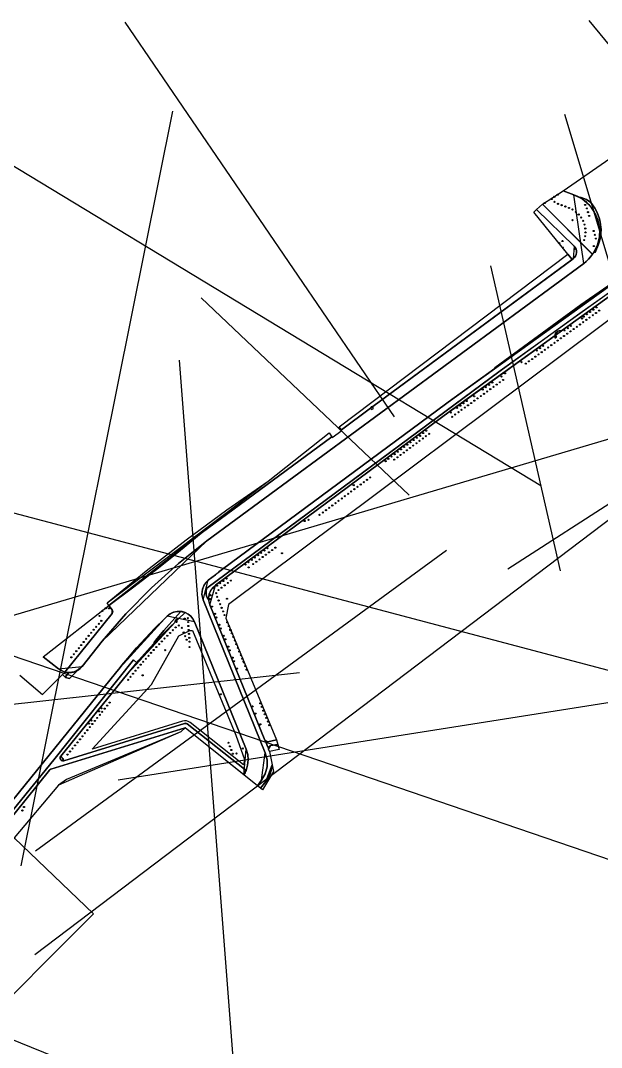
# Model space of a CAD drawing. Header units: metres. Extents: x 13966 to 15478, y -1639 to -430.
# Drawn here: x 14176.8 to 14383.4, y -1444.9 to -1079.5 of the extents above; entities that cross this region are included whole.
import ezdxf

# ---------------------------------------------------------------- set-up
doc = ezdxf.new("R2010")
doc.units = ezdxf.units.M
for name, color, linetype in [('BOUNDARY', 7, 'Continuous'), ('CURB', 7, 'Continuous'), ('ELECTR_CABLE', 7, 'Continuous'), ('GAS', 7, 'Continuous'), ('GRASS', 7, 'Continuous'), ('HEAT', 7, 'Continuous'), ('OVERHEAD_POWER_LINE', 7, 'Continuous'), ('ROAD', 7, 'Continuous'), ('SEWER', 7, 'Continuous'), ('SIDEWALK_PATH', 7, 'Continuous'), ('WATER_PIPELINE', 7, 'Continuous')]:
    doc.layers.add(name, color=color, linetype=linetype)

# ---------------------------------------------------------------- blocks, each defined once
blk = doc.blocks.new('ПУЗЫРЕПЛОДНИК_TINY_WINE_GOLD')
blk.add_circle((0, 0), 0.2)
blk = doc.blocks.new('ЛАПЧАТКА_GOLDFINGER')
blk.add_circle((0, 0), 0.2)
blk = doc.blocks.new('ИВА_БУЛЛАТА')
blk.add_circle((0, 0), 0.2)
blk = doc.blocks.new('СПИРЕЯ_GREFSHEIM')
blk.add_circle((0, 0), 0.2)
blk = doc.blocks.new('ПУЗЫРЕПЛОДНИК_LADY_IN_RED')
blk.add_circle((0, 0), 0.2)
blk = doc.blocks.new('КЛЕН_PRINCETON_GOLD')
blk.add_circle((0, 0), 0.2)
blk = doc.blocks.new('КЛЕН_CRIMSON_SENTRY')
blk.add_circle((0, 0), 0.2)
blk = doc.blocks.new('КЛЕН_ГИННАЛА')
blk.add_circle((0, 0), 0.2)

msp = doc.modelspace()

# ---------------------------------------------------------------- linework, layer by layer
at = {"layer": 'BOUNDARY'}
for points in [[(14176.49, -1312.41), (14184.57, -1319.31), (14192.53, -1311.31), (14190.24, -1310.16), (14184.83, -1305.81), (14208.19, -1287.6), (14207.63, -1286.61), (14264.84, -1243.37), (14286.49, -1226.17), (14287.65, -1227.77), (14291.05, -1225.3), (14290.15, -1224.05), (14371.42, -1162.56), (14359.3, -1147.59), (14360.24, -1146.74), (14362.4, -1144.83), (14369.74, -1140.02), (14389.41, -1126.41)], [(14395.94, -1178.55), (14250.71, -1287.29), (14249.79, -1292.13), (14267.87, -1335.43), (14268.82, -1338.86), (14265.3, -1339.5), (14266.7, -1346.64), (14262.89, -1353.2), (14235.31, -1331.07), (14233.84, -1332.57), (14190.27, -1351.47), (14174.49, -1370.32), (14202.71, -1397.32), (14159.13, -1440.9), (14155.11, -1444.17), (14131.51, -1466.12)]]:
    msp.add_lwpolyline(points, dxfattribs=at)
at = {"layer": 'CURB'}
for points in [[(14184.83, -1305.81), (14190.24, -1310.16), (14198.67, -1309.25), (14205.86, -1300.31), (14243.05, -1264.65), (14377.09, -1165.86), (14373.62, -1141.45), (14369.74, -1140.02)], [(14360.24, -1146.73), (14373.66, -1159.7), (14373.35, -1164.27), (14290.88, -1225.06)], [(14362.4, -1144.83), (14380.26, -1162.67)], [(14261.05, -1351.72), (14262.52, -1349.77), (14263.81, -1339.99), (14241.73, -1285.54), (14243.56, -1278.58), (14248.61, -1274.71), (14327.93, -1215.98), (14328.92, -1215.26), (14408.8, -1157.6), (14416.57, -1158.23), (14488.32, -1230.38)], [(14267.87, -1335.43), (14264.75, -1336.11), (14263.61, -1335.51), (14244.1, -1287.4), (14246.09, -1280.32), (14329.72, -1218.39), (14330.67, -1217.69), (14366.89, -1191.55), (14369.18, -1189.89), (14394.69, -1171.48), (14397.07, -1170.45), (14416.53, -1166.71), (14419.54, -1166.13), (14423.64, -1165.34)], [(14287.49, -1227.55), (14240.98, -1261.83), (14208.19, -1287.6)], [(14242.36, -1279.87), (14241.85, -1280.74), (14241.48, -1281.76), (14241.38, -1282.2), (14241.32, -1282.68), (14241.29, -1283.47), (14241.36, -1284.38), (14241.59, -1284.92)], [(14192.53, -1311.31), (14209.34, -1290.39), (14209.37, -1289.16), (14208.19, -1287.6)], [(14229.47, -1290.89), (14230.47, -1290.22), (14231.61, -1289.86), (14232.83, -1289.68), (14233.84, -1289.68), (14235.37, -1290.12)], [(14235.37, -1290.12), (14232.98, -1292.34), (14231.76, -1293.49), (14214.89, -1311.83), (14191.07, -1341.26), (14192.14, -1342.85), (14235.12, -1329.56), (14236.03, -1329.73), (14256.97, -1346.31)], [(14227.95, -1292.31), (14212.17, -1309.62)], [(14256.18, -1347.81), (14257.02, -1338.67), (14238.66, -1293.42), (14228.94, -1291.35), (14227.95, -1292.31)], [(14210.53, -1311.65), (14156.72, -1378.14), (14156.4, -1378.62), (14149.66, -1391.28), (14149.35, -1391.75), (14091.35, -1463.47), (14091.01, -1463.97)], [(14195.01, -1311.4), (14195.98, -1311.15), (14196.59, -1310.9), (14197.38, -1310.44), (14197.95, -1310), (14198.31, -1309.66), (14198.81, -1309.08)], [(14235.31, -1331.07), (14187.6, -1345.82), (14187.12, -1346.15), (14157.62, -1382.6), (14157.2, -1383.27), (14153.91, -1390.72), (14153.5, -1391.39), (14122.45, -1429.79), (14122.6, -1431.2), (14124.5, -1432.71)], [(14265.31, -1339.5), (14265.02, -1338.87), (14265.75, -1337.47), (14268.31, -1337.01)], [(14262.12, -1352.58), (14264.01, -1350.25), (14266.24, -1344.26)], [(14174.49, -1370.32), (14202.71, -1397.32)]]:
    msp.add_lwpolyline(points, dxfattribs=at)
at = {"layer": 'ELECTR_CABLE'}
for p, q in [((14143.68, -1300.06), (14454.79, -1207.93)), ((14538.85, -1351.14), (14156.17, -1249.94)), ((14211.46, -1349.68), (14510.05, -1302.37))]:
    msp.add_line(p, q, dxfattribs=at)
at = {"layer": 'GAS'}
for p, q in [((14213.89, -1080.05), (14309.71, -1220.46)), ((14378.96, -1079.46), (14616.6, -1369.15)), ((14370.31, -1112.78), (14399.07, -1209.19))]:
    msp.add_line(p, q, dxfattribs=at)
at = {"layer": 'GRASS'}
for points in [[(14380.24, -1162.65), (14362.4, -1144.83), (14369.74, -1140.02), (14373.62, -1141.45), (14376.5, -1142.9), (14378.93, -1144.94), (14380.85, -1147.48), (14382.15, -1150.42), (14382.75, -1153.58), (14382.62, -1156.76), (14381.77, -1159.82)], [(14359.3, -1147.59), (14360.24, -1146.73), (14373.66, -1159.7), (14374.08, -1160.2), (14374.37, -1160.77), (14374.54, -1161.4), (14374.57, -1162.05), (14374.45, -1162.7), (14374.2, -1163.29), (14373.83, -1163.82), (14373.35, -1164.27), (14373, -1164.53)], [(14190.24, -1310.16), (14184.83, -1305.81), (14208.19, -1287.6), (14209.37, -1289.16), (14209.52, -1289.46), (14209.57, -1289.78), (14209.51, -1290.1), (14209.34, -1290.39), (14192.53, -1311.31), (14191.91, -1311.11), (14191.32, -1310.86), (14190.76, -1310.54)], [(14192.14, -1342.85), (14191.82, -1342.89), (14191.52, -1342.84), (14191.24, -1342.69), (14191.02, -1342.45), (14190.88, -1342.16), (14190.85, -1341.85), (14190.91, -1341.54), (14191.07, -1341.26), (14214.89, -1311.83), (14218.89, -1307.04), (14223.03, -1302.39), (14227.33, -1297.88), (14231.76, -1293.49), (14231.75, -1293.4), (14231.74, -1293.31), (14231.77, -1293.09), (14231.84, -1292.88), (14231.96, -1292.69), (14232.12, -1292.53), (14232.32, -1292.41), (14232.53, -1292.34), (14232.75, -1292.31), (14232.98, -1292.34), (14235.37, -1290.12), (14236.43, -1290.68), (14237.35, -1291.44), (14238.1, -1292.36), (14238.66, -1293.42), (14257.02, -1338.67), (14257.57, -1340.56), (14257.75, -1342.49), (14257.55, -1344.43), (14256.97, -1346.31), (14236.03, -1329.73), (14235.82, -1329.6), (14235.59, -1329.53), (14235.35, -1329.51), (14235.12, -1329.56)], [(14202.19, -1338.69), (14223.33, -1315.67), (14233.07, -1298.39), (14236.97, -1296.46), (14237.93, -1296.46), (14253.34, -1333.7), (14256.38, -1342.39), (14256.11, -1344.35), (14237.07, -1329.27), (14236.44, -1328.89), (14235.75, -1328.67), (14235.04, -1328.63), (14234.32, -1328.76)], [(14157.64, -1382.58), (14187.12, -1346.15), (14187.22, -1346.04), (14187.33, -1345.95), (14187.46, -1345.88), (14187.6, -1345.82), (14235.31, -1331.07), (14233.84, -1332.57), (14193.11, -1349.53), (14190.27, -1351.47), (14174.49, -1370.32), (14163.44, -1384.1), (14161.7, -1386.29), (14160.89, -1385.78), (14158.14, -1383.18)], [(14265.02, -1338.87), (14264.95, -1338.65), (14264.94, -1338.43), (14264.97, -1338.2), (14265.05, -1337.99), (14265.18, -1337.8), (14265.34, -1337.65), (14265.54, -1337.54), (14265.75, -1337.47), (14268.3, -1337.01), (14268.82, -1338.86), (14265.31, -1339.5)], [(14262.89, -1353.2), (14262.12, -1352.58), (14264.01, -1350.25), (14264.93, -1348.9), (14265.61, -1347.44), (14266.05, -1345.88), (14266.24, -1344.26), (14266.7, -1346.64)]]:
    msp.add_lwpolyline(points, close=True, dxfattribs=at)
msp.add_lwpolyline([(14395.94, -1178.55), (14250.71, -1287.29), (14249.79, -1292.13), (14267.87, -1335.43), (14264.75, -1336.11), (14264.4, -1336.12), (14264.07, -1336.02), (14263.8, -1335.81), (14263.61, -1335.51), (14244.1, -1287.4), (14243.66, -1285.45), (14243.88, -1283.52), (14244.7, -1281.76), (14246.09, -1280.32), (14329.72, -1218.39), (14366.89, -1191.55), (14366.95, -1191.15), (14367.1, -1190.77), (14367.33, -1190.44), (14367.64, -1190.16), (14367.99, -1189.96), (14368.38, -1189.85), (14368.78, -1189.83), (14369.19, -1189.89), (14394.69, -1171.48)], dxfattribs=at)
at = {"layer": 'HEAT'}
for p, q in [((14233.22, -1200.29), (14253.66, -1466.62)), ((14182.04, -1374.86), (14328.25, -1267.89))]:
    msp.add_line(p, q, dxfattribs=at)
at = {"layer": 'OVERHEAD_POWER_LINE'}
for p, q in [((14361.8, -1245.04), (14131.43, -1105.36)), ((14350.04, -1274.56), (14561.85, -1137.82)), ((14113.76, -1284.88), (14432.21, -1393.7))]:
    msp.add_line(p, q, dxfattribs=at)
at = {"layer": 'ROAD'}
for points in [[(14176.49, -1312.41), (14184.57, -1319.31), (14191.68, -1312.16), (14192.67, -1313.1), (14192.75, -1313.18), (14194.17, -1313.62), (14194.92, -1312.86), (14197.1, -1310.63), (14197.53, -1310.33), (14197.94, -1310.01), (14198.32, -1309.64), (14198.67, -1309.25), (14205.86, -1300.31), (14214.28, -1290.51), (14223.3, -1281.28), (14232.91, -1272.65), (14243.05, -1264.65), (14377.09, -1165.86), (14377.97, -1165.15), (14378.79, -1164.38), (14379.55, -1163.55), (14380.23, -1162.65), (14380.38, -1162.44), (14380.53, -1162.22), (14380.67, -1162), (14380.8, -1161.77), (14381.11, -1161.98), (14382.26, -1159.42), (14382.64, -1158.28), (14383.04, -1156.62), (14383.28, -1153.85), (14382.95, -1151.15), (14382.65, -1149.99), (14381.82, -1147.74), (14381.03, -1146.23), (14379.57, -1144.24), (14378.08, -1143.19), (14376.18, -1142.4), (14375.76, -1142.45), (14375.24, -1142.16), (14374.71, -1141.9), (14374.17, -1141.66), (14373.62, -1141.45), (14369.74, -1140.02), (14389.41, -1126.41)], [(14390.66, -1170.49), (14376.12, -1180.6), (14365.81, -1188.09), (14355.7, -1195.51), (14345.43, -1203.05), (14345.49, -1203.3), (14328.92, -1215.26), (14327.93, -1215.98), (14248.61, -1274.71), (14247.34, -1275.67), (14246.07, -1276.63), (14244.81, -1277.6), (14243.56, -1278.58), (14242.6, -1279.54), (14241.88, -1280.67), (14241.44, -1281.94), (14241.29, -1283.29), (14241.31, -1283.86), (14241.4, -1284.44), (14241.53, -1285), (14241.73, -1285.54), (14263.81, -1339.99), (14264.46, -1342.49), (14264.46, -1345.04), (14263.8, -1347.51), (14262.52, -1349.77), (14261.05, -1351.72), (14256.18, -1347.81), (14256.4, -1347.45), (14256.61, -1347.08), (14256.8, -1346.7), (14256.97, -1346.31), (14257.55, -1344.43), (14257.75, -1342.49), (14257.57, -1340.56), (14257.02, -1338.67), (14238.66, -1293.42), (14238.1, -1292.36), (14237.35, -1291.44), (14236.43, -1290.68), (14235.37, -1290.12), (14234.99, -1289.98), (14234.61, -1289.86), (14234.21, -1289.78), (14233.81, -1289.71), (14232.48, -1289.7), (14231.19, -1289.98), (14230, -1290.54), (14228.94, -1291.35), (14227.95, -1292.31), (14224.56, -1295.7), (14221.25, -1299.17), (14218.03, -1302.72), (14214.89, -1306.34), (14214.2, -1307.16), (14213.52, -1307.98), (14212.84, -1308.8), (14212.17, -1309.62), (14210.53, -1311.65), (14156.72, -1378.14)]]:
    msp.add_lwpolyline(points, dxfattribs=at)
for points in [[(14380.8, -1161.77), (14381.99, -1159.25), (14382.65, -1156.57), (14382.77, -1153.81), (14382.33, -1151.05), (14381.37, -1148.44), (14379.91, -1146.09), (14378.03, -1144.07), (14375.76, -1142.45), (14376.18, -1142.4), (14378.08, -1143.19), (14379.57, -1144.24), (14381.03, -1146.23), (14381.82, -1147.74), (14382.65, -1149.99), (14382.95, -1151.15), (14383.28, -1153.85), (14383.04, -1156.62), (14382.64, -1158.28), (14382.26, -1159.42), (14381.11, -1161.98)], [(14290.88, -1225.06), (14290.15, -1224.05), (14371.42, -1162.56), (14373, -1164.53), (14302.02, -1216.84), (14301.46, -1216.88), (14301.26, -1217.41)], [(14345.49, -1203.3), (14345.43, -1203.05), (14376.12, -1180.6), (14390.66, -1170.49), (14390.82, -1170.58)], [(14208.19, -1287.6), (14207.63, -1286.61), (14221.48, -1275.21), (14235.64, -1264.2), (14250.1, -1253.58), (14264.84, -1243.37), (14286.49, -1226.17), (14287.49, -1227.55), (14240.98, -1261.83), (14232.95, -1268.49), (14224.81, -1275), (14216.55, -1281.37)], [(14192.67, -1313.1), (14191.68, -1312.16), (14192.53, -1311.31), (14192.88, -1311.38), (14193.25, -1311.44), (14193.61, -1311.48), (14193.98, -1311.49)], [(14192.75, -1313.18), (14192.67, -1313.1), (14193.98, -1311.49), (14194.8, -1311.43), (14195.6, -1311.27), (14196.37, -1311), (14197.1, -1310.63), (14194.17, -1313.62)], [(14154.94, -1444.33), (14131.76, -1423.64), (14155.56, -1393.95), (14156.17, -1393.18), (14161.7, -1386.29), (14163.44, -1384.1), (14174.49, -1370.32), (14202.71, -1397.32), (14159.13, -1440.9), (14155.11, -1444.17)]]:
    msp.add_lwpolyline(points, close=True, dxfattribs=at)
at = {"layer": 'SEWER'}
for p, q in [((14368.82, -1275.25), (14344.04, -1166.73)), ((14315.05, -1248.37), (14241.04, -1178.08)), ((14397.45, -1248.4), (14181.81, -1411.9))]:
    msp.add_line(p, q, dxfattribs=at)
at = {"layer": 'SIDEWALK_PATH'}
for points in [[(14192.53, -1311.31), (14209.34, -1290.39), (14209.51, -1290.1), (14209.57, -1289.78), (14209.52, -1289.46), (14209.37, -1289.16), (14208.19, -1287.6), (14216.55, -1281.37), (14224.81, -1275), (14232.95, -1268.49), (14240.98, -1261.83), (14287.49, -1227.55), (14287.65, -1227.77), (14291.05, -1225.3), (14290.88, -1225.06), (14301.26, -1217.41), (14301.65, -1217.81), (14302.19, -1217.62), (14302.23, -1217.05), (14302.02, -1216.84), (14373.35, -1164.27), (14373.83, -1163.82), (14374.2, -1163.29), (14374.45, -1162.7), (14374.57, -1162.05), (14374.54, -1161.4), (14374.37, -1160.77), (14374.08, -1160.2), (14373.66, -1159.7), (14360.24, -1146.73), (14362.4, -1144.83), (14380.24, -1162.65), (14379.55, -1163.55), (14378.79, -1164.38), (14377.97, -1165.15), (14377.09, -1165.86), (14243.05, -1264.65), (14232.91, -1272.65), (14223.3, -1281.28), (14214.28, -1290.51), (14205.86, -1300.31), (14198.67, -1309.25), (14197.41, -1310.42), (14195.9, -1311.18), (14194.24, -1311.48)], [(14224.36, -1300.97), (14224.23, -1300.85), (14224.9, -1299.99), (14227.72, -1296.51), (14230.53, -1293.29), (14233.81, -1289.71), (14234.21, -1289.78), (14234.61, -1289.86), (14234.99, -1289.98), (14235.37, -1290.12), (14232.98, -1292.34), (14232.75, -1292.31), (14232.53, -1292.34), (14232.32, -1292.41), (14232.12, -1292.53), (14231.96, -1292.69), (14231.84, -1292.88), (14231.77, -1293.09), (14231.74, -1293.31), (14231.75, -1293.4), (14231.76, -1293.49), (14229.87, -1295.33), (14228.01, -1297.18), (14226.17, -1299.06)], [(14264.69, -1337.97), (14264.1, -1336.5), (14264.17, -1336.06), (14264.31, -1336.11), (14264.45, -1336.13), (14264.6, -1336.13), (14264.75, -1336.11), (14267.87, -1335.43), (14268.3, -1337.01), (14265.75, -1337.47), (14265.5, -1337.56), (14265.28, -1337.7), (14265.1, -1337.9), (14264.99, -1338.14)]]:
    msp.add_lwpolyline(points, close=True, dxfattribs=at)
for points in [[(14394.67, -1170.22), (14347.34, -1204.12), (14243.03, -1281.4), (14242.75, -1282.28), (14242.75, -1283.84), (14243.28, -1285.16), (14243.66, -1285.39), (14243.71, -1285.91), (14243.79, -1286.41), (14243.92, -1286.91), (14244.1, -1287.4), (14263.61, -1335.51), (14263.7, -1335.69), (14263.83, -1335.84), (14263.99, -1335.97), (14264.17, -1336.06), (14264.1, -1336.5), (14264.69, -1337.97), (14264.99, -1338.14), (14264.94, -1338.32), (14264.94, -1338.51), (14264.96, -1338.69), (14265.02, -1338.87), (14265.31, -1339.5), (14266.24, -1344.26), (14266.05, -1345.88), (14265.61, -1347.44), (14264.93, -1348.9), (14264.01, -1350.25), (14262.12, -1352.58), (14261.05, -1351.72), (14262.52, -1349.77), (14263.8, -1347.51), (14264.46, -1345.04), (14264.46, -1342.49), (14263.81, -1339.99), (14241.73, -1285.54), (14241.3, -1283.64), (14241.48, -1281.76), (14242.25, -1280.02), (14243.56, -1278.58), (14244.81, -1277.6), (14246.07, -1276.63), (14247.34, -1275.67), (14248.61, -1274.71), (14327.93, -1215.98), (14328.92, -1215.26), (14395.21, -1167.41)], [(14394.69, -1171.48), (14369.19, -1189.89), (14368.78, -1189.83), (14368.38, -1189.85), (14367.99, -1189.96), (14367.64, -1190.16), (14367.33, -1190.44), (14367.1, -1190.77), (14366.95, -1191.15), (14366.89, -1191.55), (14329.72, -1218.39), (14246.09, -1280.32), (14245.02, -1281.33), (14244.24, -1282.55), (14243.78, -1283.93), (14243.66, -1285.39), (14243.28, -1285.16), (14242.75, -1283.84), (14242.75, -1282.28), (14243.03, -1281.4), (14346.84, -1204.49), (14375.66, -1183.62), (14394.67, -1170.22)], [(14156.72, -1378.14), (14210.53, -1311.65), (14212.17, -1309.62), (14212.84, -1308.8), (14213.52, -1307.98), (14214.2, -1307.16), (14214.89, -1306.34), (14218.03, -1302.72), (14221.25, -1299.17), (14224.56, -1295.7), (14227.95, -1292.31), (14228.94, -1291.35), (14230, -1290.54), (14231.19, -1289.98), (14232.48, -1289.7), (14233.81, -1289.71), (14230.53, -1293.29), (14227.72, -1296.51), (14224.9, -1299.99), (14224.23, -1300.85), (14224.36, -1300.97), (14222.77, -1302.68), (14221.19, -1304.42), (14219.64, -1306.18), (14218.11, -1307.95), (14216.94, -1306.95), (14188.6, -1342.54), (14159.52, -1378.08)], [(14159.52, -1378.08), (14188.6, -1342.54), (14216.94, -1306.95), (14218.11, -1307.95), (14217.3, -1308.91), (14216.49, -1309.88), (14215.69, -1310.85), (14214.89, -1311.83), (14191.07, -1341.26), (14190.97, -1341.4), (14190.9, -1341.56), (14190.86, -1341.72), (14190.85, -1341.89), (14190.88, -1342.12), (14190.96, -1342.34), (14191.08, -1342.54), (14191.25, -1342.7), (14191.46, -1342.81), (14191.68, -1342.88), (14191.91, -1342.89), (14192.14, -1342.85), (14235.12, -1329.56), (14235.35, -1329.51), (14235.59, -1329.53), (14235.82, -1329.6), (14236.03, -1329.73), (14256.97, -1346.31), (14256.8, -1346.7), (14256.61, -1347.08), (14256.4, -1347.45), (14256.18, -1347.81), (14235.31, -1331.07), (14187.6, -1345.82), (14187.46, -1345.88), (14187.33, -1345.95), (14187.22, -1346.04), (14187.12, -1346.15), (14157.64, -1382.57)]]:
    msp.add_lwpolyline(points, dxfattribs=at)
at = {"layer": 'WATER_PIPELINE'}
for p, q in [((14230.83, -1111.77), (14176.82, -1380.28)), ((14275.95, -1311.52), (14043.48, -1337.3)), ((14033.11, -1385.23), (14321, -1501.46))]:
    msp.add_line(p, q, dxfattribs=at)

# ---------------------------------------------------------------- block references
at = {"layer": 'BUSH'}
for name, p in [('ИВА_БУЛЛАТА', (14365.73, -1143)), ('СПИРЕЯ_GREFSHEIM', (14366.63, -1142.18)), ('ПУЗЫРЕПЛОДНИК_LADY_IN_RED', (14367.81, -1141.41)), ('ЛАПЧАТКА_GOLDFINGER', (14366.7, -1143.99)), ('ПУЗЫРЕПЛОДНИК_TINY_WINE_GOLD', (14367.92, -1144.67)), ('ПУЗЫРЕПЛОДНИК_LADY_IN_RED', (14369.23, -1145.16)), ('СПИРЕЯ_GREFSHEIM', (14370.55, -1145.65)), ('ИВА_БУЛЛАТА', (14371.86, -1146.13)), ('ЛАПЧАТКА_GOLDFINGER', (14373.13, -1146.71)), ('ЛАПЧАТКА_GOLDFINGER', (14377.61, -1145.09)), ('ИВА_БУЛЛАТА', (14378.22, -1146.31)), ('ПУЗЫРЕПЛОДНИК_TINY_WINE_GOLD', (14374.27, -1147.53)), ('ПУЗЫРЕПЛОДНИК_LADY_IN_RED', (14375.3, -1148.47)), ('СПИРЕЯ_GREFSHEIM', (14376.18, -1149.55)), ('ИВА_БУЛЛАТА', (14376.89, -1150.75)), ('СПИРЕЯ_GREFSHEIM', (14378.62, -1147.65)), ('ПУЗЫРЕПЛОДНИК_LADY_IN_RED', (14379.02, -1148.99)), ('ЛАПЧАТКА_GOLDFINGER', (14377.38, -1152.07)), ('ПУЗЫРЕПЛОДНИК_TINY_WINE_GOLD', (14377.65, -1153.44)), ('ПУЗЫРЕПЛОДНИК_LADY_IN_RED', (14377.72, -1154.83)), ('ПУЗЫРЕПЛОДНИК_TINY_WINE_GOLD', (14380.63, -1154.36)), ('СПИРЕЯ_GREFSHEIM', (14369.55, -1157.92)), ('ИВА_БУЛЛАТА', (14377.25, -1157.58)), ('СПИРЕЯ_GREFSHEIM', (14377.59, -1156.22)), ('ЛАПЧАТКА_GOLDFINGER', (14381.03, -1155.7)), ('ИВА_БУЛЛАТА', (14381.43, -1157.04)), ('ИВА_БУЛЛАТА', (14368.34, -1158.62)), ('ЛАПЧАТКА_GOLDFINGER', (14369.66, -1160.25)), ('ПУЗЫРЕПЛОДНИК_LADY_IN_RED', (14373.78, -1160.71)), ('ПУЗЫРЕПЛОДНИК_LADY_IN_RED', (14380.67, -1159.7)), ('ПУЗЫРЕПЛОДНИК_TINY_WINE_GOLD', (14378.22, -1183.99)), ('ЛАПЧАТКА_GOLDFINGER', (14379.35, -1183.17)), ('ИВА_БУЛЛАТА', (14380.49, -1182.35)), ('ЛАПЧАТКА_GOLDFINGER', (14381.44, -1183.51)), ('СПИРЕЯ_GREFSHEIM', (14381.62, -1181.53)), ('ПУЗЫРЕПЛОДНИК_TINY_WINE_GOLD', (14382.58, -1182.69)), ('ЛАПЧАТКА_GOLDFINGER', (14375.77, -1187.61)), ('ПУЗЫРЕПЛОДНИК_TINY_WINE_GOLD', (14376.9, -1186.79)), ('ПУЗЫРЕПЛОДНИК_LADY_IN_RED', (14377.08, -1184.81)), ('ПУЗЫРЕПЛОДНИК_LADY_IN_RED', (14378.04, -1185.97)), ('СПИРЕЯ_GREFSHEIM', (14379.17, -1185.15)), ('ИВА_БУЛЛАТА', (14380.31, -1184.33)), ('ПУЗЫРЕПЛОДНИК_TINY_WINE_GOLD', (14367.78, -1190.71)), ('ЛАПЧАТКА_GOLDFINGER', (14370.27, -1189.73)), ('ПУЗЫРЕПЛОДНИК_TINY_WINE_GOLD', (14371.23, -1190.89)), ('ИВА_БУЛЛАТА', (14371.41, -1188.91)), ('ПУЗЫРЕПЛОДНИК_LADY_IN_RED', (14372.36, -1190.07)), ('СПИРЕЯ_GREFSHEIM', (14372.54, -1188.09)), ('СПИРЕЯ_GREFSHEIM', (14373.5, -1189.25)), ('ИВА_БУЛЛАТА', (14374.63, -1188.43)), ('ПУЗЫРЕПЛОДНИК_TINY_WINE_GOLD', (14365.55, -1194.98)), ('ПУЗЫРЕПЛОДНИК_LADY_IN_RED', (14366.69, -1194.16)), ('ПУЗЫРЕПЛОДНИК_LADY_IN_RED', (14367.2, -1191.94)), ('СПИРЕЯ_GREFSHEIM', (14367.82, -1193.34)), ('ИВА_БУЛЛАТА', (14368.96, -1192.52)), ('ЛАПЧАТКА_GOLDFINGER', (14370.09, -1191.7)), ('ЛАПЧАТКА_GOLDFINGER', (14360.39, -1196.86)), ('ПУЗЫРЕПЛОДНИК_LADY_IN_RED', (14361.01, -1198.26)), ('ИВА_БУЛЛАТА', (14361.53, -1196.04)), ('СПИРЕЯ_GREFSHEIM', (14362.14, -1197.44)), ('СПИРЕЯ_GREFSHEIM', (14362.66, -1195.22)), ('ИВА_БУЛЛАТА', (14363.28, -1196.62)), ('ЛАПЧАТКА_GOLDFINGER', (14364.42, -1195.8)), ('ПУЗЫРЕПЛОДНИК_TINY_WINE_GOLD', (14354.95, -1201.04)), ('СПИРЕЯ_GREFSHEIM', (14356.47, -1201.54)), ('ИВА_БУЛЛАТА', (14357.6, -1200.72)), ('ЛАПЧАТКА_GOLDFINGER', (14358.74, -1199.9)), ('ПУЗЫРЕПЛОДНИК_TINY_WINE_GOLD', (14359.87, -1199.08)), ('ЛАПЧАТКА_GOLDFINGER', (14349.11, -1205.01)), ('ПУЗЫРЕПЛОДНИК_LADY_IN_RED', (14343.43, -1209.11)), ('ПУЗЫРЕПЛОДНИК_TINY_WINE_GOLD', (14344.56, -1208.29)), ('ЛАПЧАТКА_GOLDFINGER', (14346.14, -1208.99)), ('ПУЗЫРЕПЛОДНИК_TINY_WINE_GOLD', (14347.28, -1208.17)), ('ПУЗЫРЕПЛОДНИК_LADY_IN_RED', (14348.41, -1207.35)), ('ЛАПЧАТКА_GOLDFINGER', (14340.47, -1213.09)), ('ИВА_БУЛЛАТА', (14341.16, -1210.74)), ('ПУЗЫРЕПЛОДНИК_TINY_WINE_GOLD', (14341.6, -1212.27)), ('СПИРЕЯ_GREFSHEIM', (14342.29, -1209.92)), ('ПУЗЫРЕПЛОДНИК_LADY_IN_RED', (14342.74, -1211.45)), ('СПИРЕЯ_GREFSHEIM', (14343.87, -1210.63)), ('ИВА_БУЛЛАТА', (14345.01, -1209.81)), ('ПУЗЫРЕПЛОДНИК_LADY_IN_RED', (14333.21, -1216.48)), ('ПУЗЫРЕПЛОДНИК_TINY_WINE_GOLD', (14334.35, -1215.66)), ('ЛАПЧАТКА_GOLDFINGER', (14335.48, -1214.84)), ('ПУЗЫРЕПЛОДНИК_TINY_WINE_GOLD', (14335.92, -1216.36)), ('ПУЗЫРЕПЛОДНИК_LADY_IN_RED', (14337.06, -1215.55)), ('СПИРЕЯ_GREFSHEIM', (14338.2, -1214.73)), ('ИВА_БУЛЛАТА', (14339.33, -1213.91)), ('ИВА_БУЛЛАТА', (14329.81, -1218.94)), ('ПУЗЫРЕПЛОДНИК_TINY_WINE_GOLD', (14330.26, -1220.48)), ('ПУЗЫРЕПЛОДНИК_LADY_IN_RED', (14331.39, -1219.64)), ('СПИРЕЯ_GREFSHEIM', (14332.08, -1217.3)), ('СПИРЕЯ_GREFSHEIM', (14332.52, -1218.82)), ('ИВА_БУЛЛАТА', (14333.65, -1218)), ('ЛАПЧАТКА_GOLDFINGER', (14334.79, -1217.18)), ('ИВА_БУЛЛАТА', (14317.71, -1227.91)), ('СПИРЕЯ_GREFSHEIM', (14318.83, -1227.07)), ('ПУЗЫРЕПЛОДНИК_LADY_IN_RED', (14319.96, -1226.24)), ('ИВА_БУЛЛАТА', (14320.95, -1227.37)), ('ПУЗЫРЕПЛОДНИК_TINY_WINE_GOLD', (14321.08, -1225.41)), ('ЛАПЧАТКА_GOLDFINGER', (14322.08, -1226.54)), ('СПИРЕЯ_GREFSHEIM', (14313.2, -1231.24)), ('ПУЗЫРЕПЛОДНИК_LADY_IN_RED', (14314.33, -1230.4)), ('ИВА_БУЛЛАТА', (14315.32, -1231.53)), ('ПУЗЫРЕПЛОДНИК_TINY_WINE_GOLD', (14315.45, -1229.57)), ('ЛАПЧАТКА_GOLDFINGER', (14316.45, -1230.7)), ('ЛАПЧАТКА_GOLDFINGER', (14316.58, -1228.74)), ('ПУЗЫРЕПЛОДНИК_TINY_WINE_GOLD', (14317.58, -1229.87)), ('ПУЗЫРЕПЛОДНИК_LADY_IN_RED', (14318.7, -1229.03)), ('СПИРЕЯ_GREFSHEIM', (14319.83, -1228.2)), ('ПУЗЫРЕПЛОДНИК_LADY_IN_RED', (14308.7, -1234.57)), ('ПУЗЫРЕПЛОДНИК_TINY_WINE_GOLD', (14309.83, -1233.74)), ('ЛАПЧАТКА_GOLDFINGER', (14310.82, -1234.87)), ('ЛАПЧАТКА_GOLDFINGER', (14310.95, -1232.9)), ('ПУЗЫРЕПЛОДНИК_TINY_WINE_GOLD', (14311.95, -1234.03)), ('ИВА_БУЛЛАТА', (14312.08, -1232.07)), ('ПУЗЫРЕПЛОДНИК_LADY_IN_RED', (14313.07, -1233.2)), ('СПИРЕЯ_GREFSHEIM', (14314.2, -1232.37)), ('ИВА_БУЛЛАТА', (14306.64, -1236.25)), ('СПИРЕЯ_GREFSHEIM', (14307.58, -1235.4)), ('ИВА_БУЛЛАТА', (14309.7, -1235.7)), ('ЛАПЧАТКА_GOLDFINGER', (14301.15, -1242.03)), ('ПУЗЫРЕПЛОДНИК_TINY_WINE_GOLD', (14296.65, -1245.37)), ('ПУЗЫРЕПЛОДНИК_LADY_IN_RED', (14297.77, -1244.53)), ('СПИРЕЯ_GREFSHEIM', (14298.9, -1243.7)), ('ИВА_БУЛЛАТА', (14300.02, -1242.87)), ('ПУЗЫРЕПЛОДНИК_TINY_WINE_GOLD', (14291.02, -1249.53)), ('ПУЗЫРЕПЛОДНИК_LADY_IN_RED', (14292.15, -1248.7)), ('СПИРЕЯ_GREFSHEIM', (14293.27, -1247.87)), ('ИВА_БУЛЛАТА', (14294.4, -1247.03)), ('ЛАПЧАТКА_GOLDFINGER', (14295.52, -1246.2)), ('ПУЗЫРЕПЛОДНИК_LADY_IN_RED', (14286.52, -1252.87)), ('СПИРЕЯ_GREFSHEIM', (14287.65, -1252.03)), ('ИВА_БУЛЛАТА', (14288.77, -1251.2)), ('ЛАПЧАТКА_GOLDFINGER', (14289.9, -1250.37)), ('СПИРЕЯ_GREFSHEIM', (14279.16, -1257.13)), ('ИВА_БУЛЛАТА', (14283.14, -1255.36)), ('ЛАПЧАТКА_GOLDFINGER', (14284.27, -1254.53)), ('ПУЗЫРЕПЛОДНИК_TINY_WINE_GOLD', (14285.4, -1253.7)), ('ПУЗЫРЕПЛОДНИК_LADY_IN_RED', (14277.81, -1257.52)), ('ПУЗЫРЕПЛОДНИК_TINY_WINE_GOLD', (14263.51, -1268.04)), ('ЛАПЧАТКА_GOLDFINGER', (14264.64, -1267.2)), ('ПУЗЫРЕПЛОДНИК_LADY_IN_RED', (14266.27, -1267.86)), ('СПИРЕЯ_GREFSHEIM', (14267.39, -1267.03)), ('ЛАПЧАТКА_GOLDFINGER', (14259.01, -1271.37)), ('ИВА_БУЛЛАТА', (14260.14, -1270.54)), ('СПИРЕЯ_GREFSHEIM', (14261.26, -1269.7)), ('СПИРЕЯ_GREFSHEIM', (14261.77, -1271.2)), ('ПУЗЫРЕПЛОДНИК_LADY_IN_RED', (14262.39, -1268.87)), ('ИВА_БУЛЛАТА', (14262.89, -1270.36)), ('ЛАПЧАТКА_GOLDFINGER', (14264.02, -1269.53)), ('ПУЗЫРЕПЛОДНИК_TINY_WINE_GOLD', (14265.14, -1268.7)), ('ПУЗЫРЕПЛОДНИК_LADY_IN_RED', (14256.76, -1273.04)), ('ПУЗЫРЕПЛОДНИК_TINY_WINE_GOLD', (14257.89, -1272.2)), ('СПИРЕЯ_GREFSHEIM', (14257.91, -1274.05)), ('ПУЗЫРЕПЛОДНИК_TINY_WINE_GOLD', (14259.52, -1272.86)), ('ПУЗЫРЕПЛОДНИК_LADY_IN_RED', (14260.64, -1272.03)), ('ПУЗЫРЕПЛОДНИК_LADY_IN_RED', (14248.9, -1278.86)), ('ПУЗЫРЕПЛОДНИК_TINY_WINE_GOLD', (14250.02, -1278.03)), ('ЛАПЧАТКА_GOLDFINGER', (14251.6, -1278.73)), ('ЛАПЧАТКА_GOLDFINGER', (14245.61, -1281.46)), ('ИВА_БУЛЛАТА', (14246.65, -1280.53)), ('ПУЗЫРЕПЛОДНИК_TINY_WINE_GOLD', (14247.15, -1282.12)), ('СПИРЕЯ_GREFSHEIM', (14247.77, -1279.69)), ('ПУЗЫРЕПЛОДНИК_LADY_IN_RED', (14248.25, -1281.26)), ('СПИРЕЯ_GREFSHEIM', (14249.36, -1280.41)), ('ИВА_БУЛЛАТА', (14250.48, -1279.56)), ('ПУЗЫРЕПЛОДНИК_LADY_IN_RED', (14244.17, -1285.3)), ('ПУЗЫРЕПЛОДНИК_TINY_WINE_GOLD', (14244.31, -1283.91)), ('ЛАПЧАТКА_GOLDFINGER', (14246.33, -1283.2)), ('ИВА_БУЛЛАТА', (14246.71, -1284.53)), ('СПИРЕЯ_GREFSHEIM', (14247.23, -1285.82)), ('ИВА_БУЛЛАТА', (14205.93, -1289.49)), ('СПИРЕЯ_GREFSHEIM', (14207.03, -1288.63)), ('ПУЗЫРЕПЛОДНИК_LADY_IN_RED', (14208.23, -1288.6)), ('СПИРЕЯ_GREFSHEIM', (14244.87, -1287.98)), ('ПУЗЫРЕПЛОДНИК_LADY_IN_RED', (14247.76, -1287.12)), ('ПУЗЫРЕПЛОДНИК_TINY_WINE_GOLD', (14248.29, -1288.42)), ('ЛАПЧАТКА_GOLDFINGER', (14248.81, -1289.71)), ('ЛАПЧАТКА_GOLDFINGER', (14204.83, -1291.3)), ('ПУЗЫРЕПЛОДНИК_TINY_WINE_GOLD', (14205.5, -1293.05)), ('ИВА_БУЛЛАТА', (14232.26, -1293.46)), ('ПУЗЫРЕПЛОДНИК_LADY_IN_RED', (14236.26, -1292.11)), ('ПУЗЫРЕПЛОДНИК_TINY_WINE_GOLD', (14236.36, -1293.5)), ('ИВА_БУЛЛАТА', (14245.93, -1290.58)), ('ЛАПЧАТКА_GOLDFINGER', (14246.45, -1291.88)), ('ИВА_БУЛЛАТА', (14249.34, -1291.01)), ('СПИРЕЯ_GREFSHEIM', (14250.3, -1293.61)), ('ЛАПЧАТКА_GOLDFINGER', (14201.86, -1297.3)), ('ИВА_БУЛЛАТА', (14202.77, -1296.23)), ('СПИРЕЯ_GREFSHEIM', (14203.68, -1295.17)), ('ПУЗЫРЕПЛОДНИК_LADY_IN_RED', (14204.59, -1294.11)), ('СПИРЕЯ_GREFSHEIM', (14230.95, -1296.38)), ('ИВА_БУЛЛАТА', (14231.94, -1295.4)), ('ЛАПЧАТКА_GOLDFINGER', (14233.11, -1294.71)), ('ПУЗЫРЕПЛОДНИК_TINY_WINE_GOLD', (14234.12, -1295.53)), ('ПУЗЫРЕПЛОДНИК_LADY_IN_RED', (14234.8, -1297.2)), ('ЛАПЧАТКА_GOLDFINGER', (14236.47, -1294.9)), ('ИВА_БУЛЛАТА', (14236.58, -1296.3)), ('ПУЗЫРЕПЛОДНИК_TINY_WINE_GOLD', (14247.5, -1294.47)), ('ПУЗЫРЕПЛОДНИК_LADY_IN_RED', (14248.03, -1295.77)), ('ПУЗЫРЕПЛОДНИК_LADY_IN_RED', (14250.84, -1294.9)), ('ПУЗЫРЕПЛОДНИК_TINY_WINE_GOLD', (14251.38, -1296.2)), ('СПИРЕЯ_GREFSHEIM', (14199.23, -1300.57)), ('ПУЗЫРЕПЛОДНИК_LADY_IN_RED', (14200.11, -1299.48)), ('ПУЗЫРЕПЛОДНИК_TINY_WINE_GOLD', (14200.99, -1298.39)), ('ИВА_БУЛЛАТА', (14227.01, -1300.37)), ('ЛАПЧАТКА_GOLDFINGER', (14227.98, -1299.36)), ('ПУЗЫРЕПЛОДНИК_TINY_WINE_GOLD', (14228.97, -1298.36)), ('ПУЗЫРЕПЛОДНИК_LADY_IN_RED', (14229.96, -1297.37)), ('СПИРЕЯ_GREFSHEIM', (14235.32, -1298.5)), ('ИВА_БУЛЛАТА', (14235.85, -1299.79)), ('СПИРЕЯ_GREFSHEIM', (14236.68, -1297.69)), ('ПУЗЫРЕПЛОДНИК_LADY_IN_RED', (14236.79, -1299.09)), ('ПУЗЫРЕПЛОДНИК_TINY_WINE_GOLD', (14236.9, -1300.48)), ('СПИРЕЯ_GREFSHEIM', (14249.08, -1298.36)), ('ИВА_БУЛЛАТА', (14249.61, -1299.66)), ('ЛАПЧАТКА_GOLDFINGER', (14251.92, -1297.49)), ('ИВА_БУЛЛАТА', (14252.46, -1298.78)), ('СПИРЕЯ_GREFSHEIM', (14253, -1300.07)), ('ПУЗЫРЕПЛОДНИК_TINY_WINE_GOLD', (14196.6, -1303.85)), ('ЛАПЧАТКА_GOLDFINGER', (14197.48, -1302.76)), ('ИВА_БУЛЛАТА', (14198.35, -1301.67)), ('ЛАПЧАТКА_GOLDFINGER', (14223.19, -1304.46)), ('ПУЗЫРЕПЛОДНИК_TINY_WINE_GOLD', (14224.14, -1303.43)), ('ПУЗЫРЕПЛОДНИК_LADY_IN_RED', (14225.08, -1302.4)), ('СПИРЕЯ_GREFSHEIM', (14226.05, -1301.38)), ('ЛАПЧАТКА_GOLDFINGER', (14236.9, -1302.39)), ('ЛАПЧАТКА_GOLDFINGER', (14250.66, -1302.25)), ('ПУЗЫРЕПЛОДНИК_TINY_WINE_GOLD', (14251.19, -1303.55)), ('ПУЗЫРЕПЛОДНИК_LADY_IN_RED', (14253.54, -1301.36)), ('ПУЗЫРЕПЛОДНИК_TINY_WINE_GOLD', (14254.06, -1302.66)), ('ЛАПЧАТКА_GOLDFINGER', (14254.59, -1303.96)), ('СПИРЕЯ_GREFSHEIM', (14194.84, -1306.03)), ('ПУЗЫРЕПЛОДНИК_LADY_IN_RED', (14195.72, -1304.94)), ('ПУЗЫРЕПЛОДНИК_LADY_IN_RED', (14220.41, -1307.61)), ('СПИРЕЯ_GREFSHEIM', (14221.32, -1306.55)), ('ИВА_БУЛЛАТА', (14222.25, -1305.5)), ('ПУЗЫРЕПЛОДНИК_LADY_IN_RED', (14252.24, -1306.15)), ('СПИРЕЯ_GREFSHEIM', (14252.77, -1307.44)), ('ИВА_БУЛЛАТА', (14255.12, -1305.26)), ('СПИРЕЯ_GREFSHEIM', (14255.64, -1306.55)), ('ПУЗЫРЕПЛОДНИК_LADY_IN_RED', (14256.17, -1307.85)), ('СПИРЕЯ_GREFSHEIM', (14216.79, -1311.88)), ('ИВА_БУЛЛАТА', (14217.68, -1310.8)), ('ЛАПЧАТКА_GOLDFINGER', (14218.58, -1309.72)), ('ПУЗЫРЕПЛОДНИК_TINY_WINE_GOLD', (14219.49, -1308.66)), ('ИВА_БУЛЛАТА', (14253.82, -1310.04)), ('ПУЗЫРЕПЛОДНИК_TINY_WINE_GOLD', (14256.7, -1309.15)), ('ЛАПЧАТКА_GOLDFINGER', (14257.22, -1310.45)), ('ПУЗЫРЕПЛОДНИК_TINY_WINE_GOLD', (14215.02, -1314.05)), ('ПУЗЫРЕПЛОДНИК_LADY_IN_RED', (14215.9, -1312.96)), ('СПИРЕЯ_GREFSHEIM', (14248.04, -1319.2)), ('ПУЗЫРЕПЛОДНИК_LADY_IN_RED', (14208.46, -1322.15)), ('ПУЗЫРЕПЛОДНИК_LADY_IN_RED', (14262.08, -1322.41)), ('ИВА_БУЛЛАТА', (14204.66, -1325.27)), ('СПИРЕЯ_GREFSHEIM', (14204.94, -1326.51)), ('СПИРЕЯ_GREFSHEIM', (14205.54, -1324.18)), ('ИВА_БУЛЛАТА', (14205.82, -1325.42)), ('ЛАПЧАТКА_GOLDFINGER', (14206.7, -1324.33)), ('ПУЗЫРЕПЛОДНИК_TINY_WINE_GOLD', (14207.58, -1323.24)), ('СПИРЕЯ_GREFSHEIM', (14259.27, -1323.49)), ('ИВА_БУЛЛАТА', (14260.33, -1326.08)), ('ПУЗЫРЕПЛОДНИК_TINY_WINE_GOLD', (14262.6, -1323.71)), ('ЛАПЧАТКА_GOLDFINGER', (14263.13, -1325.01)), ('ИВА_БУЛЛАТА', (14263.65, -1326.31)), ('ПУЗЫРЕПЛОДНИК_TINY_WINE_GOLD', (14201.14, -1329.62)), ('ЛАПЧАТКА_GOLDFINGER', (14202.02, -1328.53)), ('ЛАПЧАТКА_GOLDFINGER', (14202.3, -1329.77)), ('ПУЗЫРЕПЛОДНИК_TINY_WINE_GOLD', (14203.18, -1328.68)), ('ПУЗЫРЕПЛОДНИК_LADY_IN_RED', (14204.06, -1327.6)), ('ЛАПЧАТКА_GOLDFINGER', (14261.91, -1329.98)), ('СПИРЕЯ_GREFSHEIM', (14264.18, -1327.6)), ('ПУЗЫРЕПЛОДНИК_LADY_IN_RED', (14264.71, -1328.9)), ('ПУЗЫРЕПЛОДНИК_TINY_WINE_GOLD', (14265.23, -1330.2)), ('ПУЗЫРЕПЛОДНИК_LADY_IN_RED', (14199.66, -1333.04)), ('СПИРЕЯ_GREFSHEIM', (14200.54, -1331.95)), ('ИВА_БУЛЛАТА', (14201.42, -1330.86)), ('СПИРЕЯ_GREFSHEIM', (14196.13, -1337.39)), ('ИВА_БУЛЛАТА', (14197.01, -1336.3)), ('ЛАПЧАТКА_GOLDFINGER', (14197.9, -1335.21)), ('ПУЗЫРЕПЛОДНИК_TINY_WINE_GOLD', (14198.78, -1334.13)), ('ПУЗЫРЕПЛОДНИК_TINY_WINE_GOLD', (14250.71, -1336.43)), ('ЛАПЧАТКА_GOLDFINGER', (14193.49, -1340.66)), ('ПУЗЫРЕПЛОДНИК_TINY_WINE_GOLD', (14194.37, -1339.57)), ('ПУЗЫРЕПЛОДНИК_LADY_IN_RED', (14195.25, -1338.48)), ('ПУЗЫРЕПЛОДНИК_LADY_IN_RED', (14251.24, -1337.73)), ('СПИРЕЯ_GREFSHEIM', (14251.76, -1339.03)), ('ИВА_БУЛЛАТА', (14252.29, -1340.33)), ('ПУЗЫРЕПЛОДНИК_LADY_IN_RED', (14253.57, -1340.28)), ('ИВА_БУЛЛАТА', (14255.87, -1338.5)), ('ПУЗЫРЕПЛОДНИК_LADY_IN_RED', (14177.98, -1359.29)), ('ПУЗЫРЕПЛОДНИК_TINY_WINE_GOLD', (14177.41, -1360.53))]:
    msp.add_blockref(name, p, dxfattribs=at)
at = {"layer": 'TREE'}
for name, p in [('КЛЕН_PRINCETON_GOLD', (14363.21, -1144.42)), ('КЛЕН_ГИННАЛА', (14373.1, -1150.51)), ('КЛЕН_CRIMSON_SENTRY', (14376.47, -1185.5)), ('КЛЕН_PRINCETON_GOLD', (14367.08, -1192.28)), ('КЛЕН_CRIMSON_SENTRY', (14347.87, -1206.15)), ('КЛЕН_PRINCETON_GOLD', (14338.14, -1213.17)), ('КЛЕН_ГИННАЛА', (14318.88, -1227.28)), ('КЛЕН_PRINCETON_GOLD', (14295.27, -1244.77)), ('КЛЕН_CRIMSON_SENTRY', (14269.76, -1269.01)), ('КЛЕН_ГИННАЛА', (14250.22, -1285.2)), ('КЛЕН_PRINCETON_GOLD', (14235.13, -1292.26)), ('КЛЕН_PRINCETON_GOLD', (14251.49, -1296.46)), ('КЛЕН_CRIMSON_SENTRY', (14228.18, -1303.49)), ('КЛЕН_CRIMSON_SENTRY', (14256.11, -1307.53)), ('КЛЕН_ГИННАЛА', (14220.2, -1312.45)), ('КЛЕН_ГИННАЛА', (14262.08, -1329.87)), ('КЛЕН_CRIMSON_SENTRY', (14191.78, -1342.18))]:
    msp.add_blockref(name, p, dxfattribs=at)

doc.saveas('drawing.dxf')
